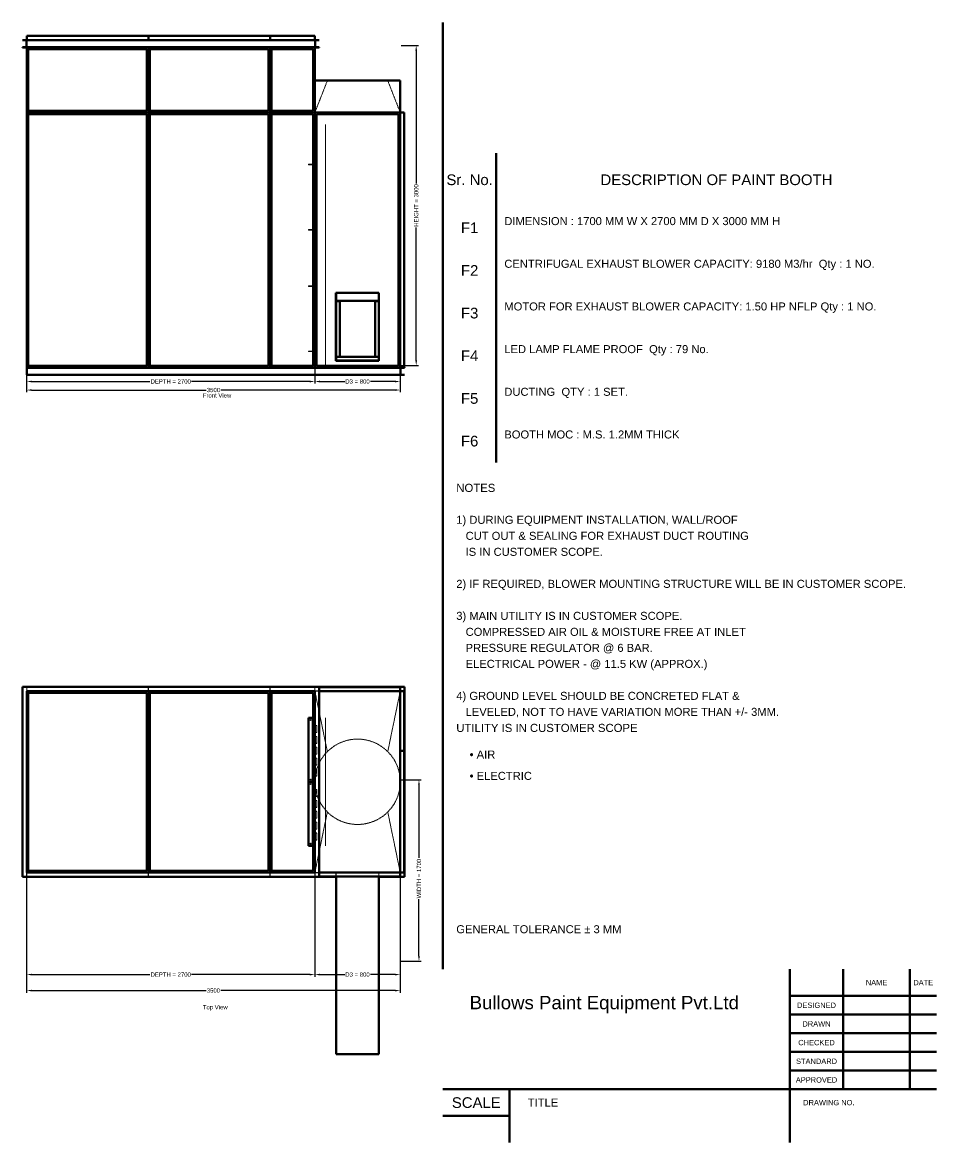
# Model space of a CAD drawing. Header units: millimetres. Extents: x 83 to 15238, y 375 to 10875.
# Drawn here: x 6672 to 15238, y 375 to 10875 of the extents above; entities that cross this region are included whole.
import ezdxf
from ezdxf.enums import TextEntityAlignment as Align

# ---------------------------------------------------------------- set-up
doc = ezdxf.new("R2010")
doc.units = ezdxf.units.MM
doc.linetypes.add('Hidden', pattern=[15, 5, -3, 5, -2])
for name, color, linetype, lineweight in [('Default', 7, 'Continuous', 50), ('Edges', 7, 'Hidden', 15), ('HiddenEdges', 2, 'Hidden', 15), ('HiddenSilhouettes', 2, 'Hidden', 15), ('HiddenWires', 7, 'Hidden', 15), ('Silhouettes', 7, 'Continuous', 50), ('Wires', 7, 'Hidden', 15)]:
    doc.layers.add(name, color=color, linetype=linetype, lineweight=lineweight)
doc.layers.add('Dimension', color=7, linetype='Continuous', lineweight=50, true_color=0x6495ed)
doc.styles.add('Default', font='arial.ttf')
doc.dimstyles.get("Standard").update_dxf_attribs({"dimtxt": 0.18, "dimasz": 0.18, "dimexe": 0.18, "dimexo": 0.0625, "dimgap": 0.09, "dimtad": 0, "dimtih": 1, "dimtoh": 1, "dimdec": 4, "dimzin": 0, "dimdsep": 46, "dimtxsty": 'Standard', "dimcen": 0.09, "dimadec": 0, "dimazin": 0, "dimtfac": 1, "dimtdec": 4, "dimtofl": 0, "dimtmove": 0, "dimatfit": 3, "dimfxl": 1, "dimtolj": 1, "dimtzin": 0, "dimarcsym": 0})

# ---------------------------------------------------------------- blocks, each defined once
blk = doc.blocks.new('Top')
at = {"layer": 'Edges'}
for points in [[(990, 174), (1067, 548)], [(1633, 548), (1750, -19)]]:
    blk.add_lwpolyline(points, dxfattribs=at)
for points in [[(1633, 1114, 0), (1750, 1681, 0)], [(990, 1487, 0), (1067, 1114, 0)]]:
    blk.add_polyline3d(points, dxfattribs=at)
for start, end in [(45, 135), (135, 154.1767), (315, 45), (205.8233, 225), (225, 315)]:
    blk.add_arc((1350, 831), 400, start, end, dxfattribs=at)
at = {"layer": 'HiddenEdges'}
for points in [[(950, 1681), (990, 1487)], [(950, -19), (990, 174)]]:
    blk.add_lwpolyline(points, dxfattribs=at)
for points in [[(-1753, 1684, 0), (953, 1684, 0)], [(-1753, -22, 0), (-1753, 1684, 0)], [(-1750, 1684, 0), (1753, 1684, 0)], [(-1749, 1681, 0), (-1749, 1718, 0)], [(-1749, 1718, 0), (-611, 1718, 0)], [(-1735, 1718, 0), (-1735, 1719, 0)], [(-625, 1718, 0), (-625, 1719, 0)], [(-611, 1681, 0), (-611, 1718, 0)], [(-609, 1681, 0), (-609, 1718, 0)], [(-609, 1718, 0), (529, 1718, 0)], [(-595, 1718, 0), (-595, 1719, 0)], [(515, 1718, 0), (515, 1719, 0)], [(529, 1681, 0), (529, 1718, 0)], [(531, 1681, 0), (531, 1718, 0)], [(531, 1718, 0), (949, 1718, 0)], [(545, 1718, 0), (545, 1719, 0)], [(935, 1718, 0), (935, 1719, 0)], [(949, 1681, 0), (949, 1718, 0)], [(951, 1681, 0), (951, 1718, 0)], [(951, 1718, 0), (1749, 1718, 0)], [(953, -22, 0), (953, 1684, 0)], [(965, 1718, 0), (965, 1719, 0)], [(1150, 1681, 0), (1150, 1682, 0)], [(1550, 1681, 0), (1550, 1682, 0)], [(1735, 1718, 0), (1735, 1719, 0)], [(1749, 1681, 0), (1749, 1718, 0)], [(1753, -22, 0), (1753, 1684, 0)], [(-1749, -18, 0), (-1749, 1680, 0)], [(-1749, 1680, 0), (-611, 1680, 0)], [(-611, -18, 0), (-611, 1680, 0)], [(-609, -18, 0), (-609, 1680, 0)], [(-609, 1680, 0), (529, 1680, 0)], [(529, -18, 0), (529, 1680, 0)], [(531, 1680, 0), (949, 1680, 0)], [(531, -18, 0), (531, 1680, 0)], [(949, -18, 0), (949, 1680, 0)], [(1750, 1644, 0), (1751, 1644, 0)], [(1751, 1122, 0), (1751, 1680, 0)], [(1751, 1680, 0), (1787, 1680, 0)], [(1750, 1158, 0), (1751, 1158, 0)], [(1750, 1084, 0), (1751, 1084, 0)], [(1751, 1122, 0), (1787, 1122, 0)], [(1751, -18, 0), (1751, 1120, 0)], [(1751, 1120, 0), (1787, 1120, 0)], [(1750, 18, 0), (1751, 18, 0)], [(-1753, -22, 0), (953, -22, 0)], [(-1750, -22, 0), (1753, -22, 0)], [(-1749, -18, 0), (-611, -18, 0)], [(-1749, -56, 0), (-1749, -19, 0)], [(-1749, -56, 0), (-611, -56, 0)], [(-1735, -57, 0), (-1735, -56, 0)], [(-625, -57, 0), (-625, -56, 0)], [(-611, -56, 0), (-611, -19, 0)], [(-609, -18, 0), (529, -18, 0)], [(-609, -56, 0), (-609, -19, 0)], [(-609, -56, 0), (529, -56, 0)], [(-595, -57, 0), (-595, -56, 0)], [(515, -57, 0), (515, -56, 0)], [(529, -56, 0), (529, -19, 0)], [(531, -18, 0), (949, -18, 0)], [(531, -56, 0), (531, -19, 0)], [(531, -56, 0), (949, -56, 0)], [(545, -57, 0), (545, -56, 0)], [(935, -57, 0), (935, -56, 0)], [(949, -56, 0), (949, -19, 0)], [(951, -56, 0), (951, -19, 0)], [(951, -56, 0), (1749, -56, 0)], [(965, -57, 0), (965, -56, 0)], [(1150, -1721, 0), (1150, -19, 0)], [(1550, -1721, 0), (1550, -19, 0)], [(1735, -57, 0), (1735, -56, 0)], [(1749, -56, 0), (1749, -19, 0)], [(1751, -18, 0), (1787, -18, 0)]]:
    blk.add_polyline3d(points, dxfattribs=at)
blk.add_arc((1350, 831), 400, 154.1767, 205.8233, dxfattribs=at)
at = {"layer": 'HiddenSilhouettes'}
for points in [[(-1750, 1681, 0), (-1750, 1721, 0)], [(-1750, 1681, 0), (-1750, 1719, 0)], [(-1750, 1719, 0), (-610, 1719, 0)], [(-1750, 1682, 0), (-610, 1682, 0)], [(-610, 1681, 0), (-610, 1719, 0)], [(-610, 1719, 0), (530, 1719, 0)], [(-610, 1682, 0), (530, 1682, 0)], [(530, 1681, 0), (530, 1719, 0)], [(530, 1719, 0), (950, 1719, 0)], [(530, 1682, 0), (950, 1682, 0)], [(895, 1681, 0), (1119, 1681, 0)], [(950, 1681, 0), (950, 1719, 0)], [(950, 1719, 0), (990, 1719, 0)], [(950, 1682, 0), (1750, 1682, 0)], [(950, 1681, 0), (990, 1681, 0)], [(935, 1418, 0), (950, 1418, 0)], [(935, 1417, 0), (950, 1417, 0)], [(935, 1354, 0), (950, 1354, 0)], [(935, 1352, 0), (950, 1352, 0)], [(935, 1316, 0), (950, 1316, 0)], [(935, 1315, 0), (950, 1315, 0)], [(950, 1359, 0), (970, 1359, 0)], [(950, 1358, 0), (969, 1358, 0)], [(950, 1294, 0), (969, 1294, 0)], [(950, 1293, 0), (970, 1293, 0)], [(969, 1294, 0), (969, 1358, 0)], [(970, 1293, 0), (970, 1359, 0)], [(1750, 1075, 0), (1750, 1291, 0)], [(935, 1252, 0), (950, 1252, 0)], [(935, 1250, 0), (950, 1250, 0)], [(935, 1214, 0), (950, 1214, 0)], [(935, 1213, 0), (950, 1213, 0)], [(950, 1257, 0), (970, 1257, 0)], [(950, 1256, 0), (969, 1256, 0)], [(950, 1192, 0), (969, 1192, 0)], [(950, 1191, 0), (970, 1191, 0)], [(950, 1155, 0), (970, 1155, 0)], [(969, 1192, 0), (969, 1256, 0)], [(970, 1191, 0), (970, 1257, 0)], [(970, 1089, 0), (970, 1155, 0)], [(935, 1150, 0), (950, 1150, 0)], [(935, 1148, 0), (950, 1148, 0)], [(935, 1112, 0), (950, 1112, 0)], [(935, 1111, 0), (950, 1111, 0)], [(950, 1154, 0), (969, 1154, 0)], [(950, 1090, 0), (969, 1090, 0)], [(950, 1089, 0), (970, 1089, 0)], [(950, 1053, 0), (970, 1053, 0)], [(950, 1052, 0), (969, 1052, 0)], [(969, 1090, 0), (969, 1154, 0)], [(969, 989, 0), (969, 1052, 0)], [(970, 987, 0), (970, 1053, 0)], [(935, 1048, 0), (950, 1048, 0)], [(935, 1046, 0), (950, 1046, 0)], [(935, 1010, 0), (950, 1010, 0)], [(935, 1009, 0), (950, 1009, 0)], [(935, 946, 0), (950, 946, 0)], [(950, 989, 0), (969, 989, 0)], [(950, 987, 0), (970, 987, 0)], [(950, 951, 0), (970, 951, 0)], [(950, 950, 0), (969, 950, 0)], [(969, 887, 0), (969, 950, 0)], [(970, 885, 0), (970, 951, 0)], [(935, 944, 0), (950, 944, 0)], [(935, 908, 0), (950, 908, 0)], [(935, 907, 0), (950, 907, 0)], [(935, 844, 0), (950, 844, 0)], [(935, 842, 0), (950, 842, 0)], [(950, 887, 0), (969, 887, 0)], [(950, 885, 0), (970, 885, 0)], [(935, 818, 0), (950, 818, 0)], [(935, 817, 0), (950, 817, 0)], [(935, 754, 0), (950, 754, 0)], [(935, 752, 0), (950, 752, 0)], [(950, 759, 0), (970, 759, 0)], [(950, 758, 0), (969, 758, 0)], [(969, 695, 0), (969, 758, 0)], [(970, 693, 0), (970, 759, 0)], [(935, 716, 0), (950, 716, 0)], [(935, 715, 0), (950, 715, 0)], [(935, 652, 0), (950, 652, 0)], [(935, 650, 0), (950, 650, 0)], [(950, 695, 0), (969, 695, 0)], [(950, 693, 0), (970, 693, 0)], [(950, 657, 0), (970, 657, 0)], [(950, 656, 0), (969, 656, 0)], [(969, 593, 0), (969, 656, 0)], [(970, 591, 0), (970, 657, 0)], [(935, 614, 0), (950, 614, 0)], [(935, 613, 0), (950, 613, 0)], [(935, 550, 0), (950, 550, 0)], [(935, 548, 0), (950, 548, 0)], [(950, 593, 0), (969, 593, 0)], [(950, 591, 0), (970, 591, 0)], [(950, 555, 0), (970, 555, 0)], [(950, 554, 0), (969, 554, 0)], [(969, 490, 0), (969, 554, 0)], [(970, 489, 0), (970, 555, 0)], [(935, 512, 0), (950, 512, 0)], [(935, 511, 0), (950, 511, 0)], [(935, 448, 0), (950, 448, 0)], [(935, 446, 0), (950, 446, 0)], [(950, 490, 0), (969, 490, 0)], [(950, 489, 0), (970, 489, 0)], [(950, 453, 0), (970, 453, 0)], [(950, 452, 0), (969, 452, 0)], [(969, 388, 0), (969, 452, 0)], [(970, 387, 0), (970, 453, 0)], [(935, 410, 0), (950, 410, 0)], [(935, 409, 0), (950, 409, 0)], [(935, 345, 0), (950, 345, 0)], [(935, 344, 0), (950, 344, 0)], [(950, 388, 0), (969, 388, 0)], [(950, 387, 0), (970, 387, 0)], [(950, 351, 0), (970, 351, 0)], [(950, 350, 0), (969, 350, 0)], [(969, 286, 0), (969, 350, 0)], [(970, 285, 0), (970, 351, 0)], [(935, 308, 0), (950, 308, 0)], [(935, 307, 0), (950, 307, 0)], [(935, 244, 0), (950, 244, 0)], [(935, 242, 0), (950, 242, 0)], [(950, 286, 0), (969, 286, 0)], [(950, 285, 0), (970, 285, 0)], [(-1750, -18, 0), (-610, -18, 0)], [(-1750, -57, 0), (-1750, -19, 0)], [(-1750, -19, 0), (895, -19, 0)], [(-1750, -59, 0), (-1750, -19, 0)], [(-1750, -57, 0), (-610, -57, 0)], [(-610, -18, 0), (530, -18, 0)], [(-610, -57, 0), (-610, -19, 0)], [(-610, -57, 0), (530, -57, 0)], [(530, -18, 0), (950, -18, 0)], [(530, -57, 0), (530, -19, 0)], [(530, -57, 0), (950, -57, 0)], [(895, -19, 0), (1343, -19, 0)], [(895, -59, 0), (990, -59, 0)], [(950, -18, 0), (1750, -18, 0)], [(950, -57, 0), (950, -19, 0)], [(950, -19, 0), (990, -19, 0)], [(950, -57, 0), (990, -57, 0)], [(1148, -57, 0), (1148, -19, 0)], [(1150, -57, 0), (1150, -19, 0)], [(1150, -21, 0), (1185, -21, 0)], [(1150, -57, 0), (1150, -56, 0)], [(1150, -56, 0), (1550, -56, 0)], [(1150, -59, 0), (1550, -59, 0)], [(1185, -21, 0), (1185, -19, 0)], [(1515, -21, 0), (1515, -19, 0)], [(1515, -21, 0), (1550, -21, 0)], [(1548, -57, 0), (1548, -19, 0)], [(1550, -57, 0), (1550, -19, 0)], [(1550, -57, 0), (1550, -56, 0)]]:
    blk.add_polyline3d(points, dxfattribs=at)
at = {"layer": 'HiddenWires'}
for points in [[(1050, 831, 0), (1050, 1431, 0)], [(1050, 231, 0), (1050, 831, 0)]]:
    blk.add_polyline3d(points, dxfattribs=at)
at = {"layer": 'Silhouettes'}
for points in [[(-1790, -59, 0), (-1790, 1721, 0)], [(-1790, 1721, 0), (990, 1721, 0)], [(-1750, -19, 0), (-1750, 1681, 0)], [(-1750, 1681, 0), (-610, 1681, 0)], [(-1750, 1681, 0), (895, 1681, 0)], [(-610, 1681, 0), (530, 1681, 0)], [(-610, -19, 0), (-610, 1681, 0)], [(530, -19, 0), (530, 1681, 0)], [(530, 1681, 0), (950, 1681, 0)], [(895, 1721, 0), (1790, 1721, 0)], [(950, -19, 0), (950, 1681, 0)], [(990, -59, 0), (990, 1721, 0)], [(990, 1719, 0), (1750, 1719, 0)], [(990, 1681, 0), (1750, 1681, 0)], [(1750, 1681, 0), (1750, 1719, 0)], [(1750, 1121, 0), (1750, 1681, 0)], [(1750, 1681, 0), (1787, 1681, 0)], [(1787, 1121, 0), (1787, 1681, 0)], [(1790, -59, 0), (1790, 1721, 0)], [(-1735, -4, 0), (-1735, 1666, 0)], [(-1735, 1666, 0), (-625, 1666, 0)], [(-625, -4, 0), (-625, 1666, 0)], [(-595, 1666, 0), (515, 1666, 0)], [(-595, -4, 0), (-595, 1666, 0)], [(515, -4, 0), (515, 1666, 0)], [(545, -4, 0), (545, 1666, 0)], [(545, 1666, 0), (935, 1666, 0)], [(935, -4, 0), (935, 1666, 0)], [(890, 831, 0), (890, 1431, 0)], [(890, 1431, 0), (930, 1431, 0)], [(930, 831, 0), (930, 1431, 0)], [(930, 1352, 0), (930, 1418, 0)], [(930, 1418, 0), (935, 1418, 0)], [(931, 1354, 0), (931, 1417, 0)], [(931, 1417, 0), (935, 1417, 0)], [(930, 1352, 0), (935, 1352, 0)], [(930, 1250, 0), (930, 1316, 0)], [(930, 1316, 0), (935, 1316, 0)], [(931, 1354, 0), (935, 1354, 0)], [(931, 1252, 0), (931, 1315, 0)], [(931, 1315, 0), (935, 1315, 0)], [(930, 1250, 0), (935, 1250, 0)], [(930, 1148, 0), (930, 1214, 0)], [(930, 1214, 0), (935, 1214, 0)], [(931, 1252, 0), (935, 1252, 0)], [(931, 1150, 0), (931, 1213, 0)], [(931, 1213, 0), (935, 1213, 0)], [(930, 1148, 0), (935, 1148, 0)], [(930, 1046, 0), (930, 1112, 0)], [(930, 1112, 0), (935, 1112, 0)], [(931, 1150, 0), (935, 1150, 0)], [(931, 1048, 0), (931, 1111, 0)], [(931, 1111, 0), (935, 1111, 0)], [(1750, -19, 0), (1750, 1121, 0)], [(1750, 1121, 0), (1787, 1121, 0)], [(1787, -19, 0), (1787, 1121, 0)], [(930, 1046, 0), (935, 1046, 0)], [(930, 944, 0), (930, 1010, 0)], [(930, 1010, 0), (935, 1010, 0)], [(931, 1048, 0), (935, 1048, 0)], [(931, 946, 0), (931, 1009, 0)], [(931, 1009, 0), (935, 1009, 0)], [(931, 946, 0), (935, 946, 0)], [(930, 944, 0), (935, 944, 0)], [(930, 842, 0), (930, 908, 0)], [(930, 908, 0), (935, 908, 0)], [(930, 842, 0), (935, 842, 0)], [(931, 844, 0), (931, 907, 0)], [(931, 907, 0), (935, 907, 0)], [(931, 844, 0), (935, 844, 0)], [(890, 231, 0), (890, 831, 0)], [(890, 831, 0), (930, 831, 0)], [(930, 807, 0), (930, 831, 0)], [(930, 752, 0), (930, 818, 0)], [(930, 818, 0), (935, 818, 0)], [(930, 231, 0), (930, 753, 0)], [(930, 752, 0), (935, 752, 0)], [(931, 754, 0), (931, 817, 0)], [(931, 817, 0), (935, 817, 0)], [(931, 754, 0), (935, 754, 0)], [(930, 650, 0), (930, 716, 0)], [(930, 716, 0), (935, 716, 0)], [(930, 650, 0), (935, 650, 0)], [(931, 652, 0), (931, 715, 0)], [(931, 715, 0), (935, 715, 0)], [(931, 652, 0), (935, 652, 0)], [(930, 548, 0), (930, 614, 0)], [(930, 614, 0), (935, 614, 0)], [(930, 548, 0), (935, 548, 0)], [(931, 550, 0), (931, 613, 0)], [(931, 613, 0), (935, 613, 0)], [(931, 550, 0), (935, 550, 0)], [(930, 446, 0), (930, 512, 0)], [(930, 512, 0), (935, 512, 0)], [(930, 446, 0), (935, 446, 0)], [(931, 448, 0), (931, 511, 0)], [(931, 511, 0), (935, 511, 0)], [(931, 448, 0), (935, 448, 0)], [(930, 344, 0), (930, 410, 0)], [(930, 410, 0), (935, 410, 0)], [(930, 344, 0), (935, 344, 0)], [(931, 345, 0), (931, 409, 0)], [(931, 409, 0), (935, 409, 0)], [(931, 345, 0), (935, 345, 0)], [(890, 231, 0), (930, 231, 0)], [(930, 242, 0), (930, 308, 0)], [(930, 308, 0), (935, 308, 0)], [(930, 242, 0), (935, 242, 0)], [(931, 244, 0), (931, 307, 0)], [(931, 307, 0), (935, 307, 0)], [(931, 244, 0), (935, 244, 0)], [(-1790, -59, 0), (990, -59, 0)], [(-1750, -19, 0), (-610, -19, 0)], [(-1735, -4, 0), (-625, -4, 0)], [(-610, -19, 0), (530, -19, 0)], [(-595, -4, 0), (515, -4, 0)], [(530, -19, 0), (950, -19, 0)], [(545, -4, 0), (935, -4, 0)], [(990, -19, 0), (1750, -19, 0)], [(990, -57, 0), (1750, -57, 0)], [(990, -59, 0), (1150, -59, 0)], [(1150, -1721, 0), (1150, -57, 0)], [(1550, -1721, 0), (1550, -57, 0)], [(1550, -59, 0), (1790, -59, 0)], [(1750, -57, 0), (1750, -19, 0)], [(1750, -19, 0), (1787, -19, 0)], [(1150, -1721, 0), (1550, -1721, 0)]]:
    blk.add_polyline3d(points, dxfattribs=at)
for points in [[(-1750, 1721, 0)], [(1750, 1682, 0)], [(930, 1398, 0)], [(1750, 1291, 0)]]:
    blk.add_polyline3d(points, close=True, dxfattribs=at)
at = {"layer": 'Wires'}
for centre in [(910, 1411), (910, 851), (910, 811), (910, 251)]:
    blk.add_circle(centre, 5, dxfattribs=at)
blk = doc.blocks.new('Front')
at = {"layer": 'Edges'}
blk.add_lwpolyline([(950, 871), (1067, 1170)], dxfattribs=at)
blk.add_polyline3d([(1633, 1170, 0), (1750, 871, 0)], dxfattribs=at)
at = {"layer": 'HiddenEdges'}
blk.add_lwpolyline([(950, 870), (950, 871)], dxfattribs=at)
for points in [[(-1749, 1551, 0), (-1749, 1588, 0)], [(-1749, 1588, 0), (-611, 1588, 0)], [(-1735, 1588, 0), (-1735, 1589, 0)], [(-625, 1588, 0), (-625, 1589, 0)], [(-611, 1551, 0), (-611, 1588, 0)], [(-609, 1588, 0), (529, 1588, 0)], [(-609, 1551, 0), (-609, 1588, 0)], [(-595, 1588, 0), (-595, 1589, 0)], [(515, 1588, 0), (515, 1589, 0)], [(529, 1551, 0), (529, 1588, 0)], [(531, 1551, 0), (531, 1588, 0)], [(531, 1588, 0), (949, 1588, 0)], [(545, 1588, 0), (545, 1589, 0)], [(935, 1588, 0), (935, 1589, 0)], [(949, 1551, 0), (949, 1588, 0)], [(-1750, 1481, 0), (-1750, 1551, 0)], [(-1749, 1480, 0), (-611, 1480, 0)], [(-1749, 872, 0), (-1749, 1480, 0)], [(-611, 872, 0), (-611, 1480, 0)], [(-609, 872, 0), (-609, 1480, 0)], [(-609, 1480, 0), (529, 1480, 0)], [(529, 872, 0), (529, 1480, 0)], [(531, 1480, 0), (949, 1480, 0)], [(531, 872, 0), (531, 1480, 0)], [(949, 872, 0), (949, 1480, 0)], [(950, 1481, 0), (950, 1551, 0)], [(-1749, 872, 0), (-611, 872, 0)], [(-1749, -1518, 0), (-1749, 870, 0)], [(-1749, 870, 0), (-611, 870, 0)], [(-611, -1518, 0), (-611, 870, 0)], [(-609, 872, 0), (529, 872, 0)], [(-609, -1518, 0), (-609, 870, 0)], [(-609, 870, 0), (529, 870, 0)], [(529, -1518, 0), (529, 870, 0)], [(531, 872, 0), (949, 872, 0)], [(531, -1518, 0), (531, 870, 0)], [(531, 870, 0), (949, 870, 0)], [(949, -1518, 0), (949, 870, 0)], [(951, -1518, 0), (951, 870, 0)], [(951, 870, 0), (1749, 870, 0)], [(1749, -1518, 0), (1749, 870, 0)], [(1750, 871, 0), (1750, 870, 0)], [(1751, -1518, 0), (1751, 870, 0)], [(1751, 870, 0), (1787, 870, 0)], [(930, -380, 0), (930, 760, 0)], [(969, -380, 0), (969, 760, 0)], [(970, -380, 0), (970, 760, 0)], [(1750, 834, 0), (1751, 834, 0)], [(930, -1520, 0), (930, -380, 0)], [(970, -1520, 0), (970, -380, 0)], [(-1750, -1589, 0), (-1750, -1519, 0)], [(-1749, -1518, 0), (-611, -1518, 0)], [(-609, -1518, 0), (529, -1518, 0)], [(531, -1518, 0), (949, -1518, 0)], [(951, -1518, 0), (1749, -1518, 0)], [(1750, -1482, 0), (1751, -1482, 0)], [(1750, -1589, 0), (1750, -1519, 0)], [(1751, -1518, 0), (1787, -1518, 0)]]:
    blk.add_polyline3d(points, dxfattribs=at)
at = {"layer": 'HiddenSilhouettes'}
for points in [[(950, 870), (950, 871)], [(1750, 871), (1750, 870)]]:
    blk.add_lwpolyline(points, dxfattribs=at)
for points in [[(-1753, 1548, 0)], [(953, 1548, 0)], [(1753, -1522, 0)]]:
    blk.add_polyline3d(points, close=True, dxfattribs=at)
for points in [[(-1750, 1481, 0), (-1750, 1481, 0)], [(-1750, 870, 0), (-1750, 1480, 0)], [(-1750, 1480, 0), (-610, 1480, 0)], [(-610, 1481, 0), (-610, 1481, 0)], [(-610, 1480, 0), (530, 1480, 0)], [(530, 1481, 0), (530, 1481, 0)], [(530, 1480, 0), (950, 1480, 0)], [(950, 1481, 0), (950, 1481, 0)], [(-610, 870, 0), (-610, 1192, 0)], [(530, 871, 0), (530, 1192, 0)], [(-1750, 870, 0), (-610, 870, 0)], [(-610, 870, 0), (530, 870, 0)], [(530, 870, 0), (950, 870, 0)], [(950, 870, 0), (950, 871, 0)], [(950, 870, 0), (1750, 870, 0)], [(930, 760, 0), (950, 760, 0)], [(931, -380, 0), (931, 760, 0)], [(950, 760, 0), (970, 760, 0)], [(890, 382, 0), (890, 387, 0)], [(890, 387, 0), (930, 387, 0)], [(890, 382, 0), (930, 382, 0)], [(930, 382, 0), (930, 387, 0)], [(-1750, -1520, 0), (-1750, 0, 0)], [(-610, -1520, 0), (-610, 0, 0)], [(890, -230, 0), (890, -225, 0)], [(890, -225, 0), (930, -225, 0)], [(890, -230, 0), (930, -230, 0)], [(905, -230, 0), (905, -225, 0)], [(915, -230, 0), (915, -225, 0)], [(930, -230, 0), (930, -225, 0)], [(930, -380, 0), (950, -380, 0)], [(931, -1520, 0), (931, -380, 0)], [(950, -380, 0), (970, -380, 0)], [(969, -1520, 0), (969, -380, 0)], [(890, -758, 0), (890, -753, 0)], [(890, -753, 0), (930, -753, 0)], [(890, -758, 0), (930, -758, 0)], [(930, -758, 0), (930, -753, 0)], [(1150, -895, 0), (1150, -820, 0)], [(1548, -895, 0), (1548, -820, 0)], [(1548, -896, 0), (1550, -896, 0)], [(890, -1370, 0), (890, -1365, 0)], [(890, -1365, 0), (930, -1365, 0)], [(890, -1370, 0), (930, -1370, 0)], [(905, -1370, 0), (905, -1365, 0)], [(915, -1370, 0), (915, -1365, 0)], [(930, -1370, 0), (930, -1365, 0)], [(950, -1520, 0), (950, -1390, 0)], [(1150, -1453, 0), (1150, -1420, 0)], [(1548, -1453, 0), (1548, -1420, 0)], [(-1750, -1520, 0), (-610, -1520, 0)], [(-610, -1520, 0), (530, -1520, 0)], [(530, -1520, 0), (530, -1519, 0)], [(530, -1520, 0), (950, -1520, 0)], [(950, -1520, 0), (1750, -1520, 0)], [(1750, -1520, 0), (1750, -1519, 0)]]:
    blk.add_polyline3d(points, dxfattribs=at)
at = {"layer": 'HiddenWires'}
for points in [[(1050, -380, 0), (1050, 760, 0)], [(1050, -1520, 0), (1050, -380, 0)]]:
    blk.add_polyline3d(points, dxfattribs=at)
at = {"layer": 'Silhouettes'}
for points in [[(950, 871), (950, 1170)], [(1750, 1170), (1750, 871)]]:
    blk.add_lwpolyline(points, dxfattribs=at)
for points in [[(-1750, 1589, 0), (-610, 1589, 0)], [(-1750, 1551, 0), (-1750, 1589, 0)], [(-610, 1551, 0), (-610, 1589, 0)], [(-610, 1589, 0), (530, 1589, 0)], [(530, 1589, 0), (950, 1589, 0)], [(530, 1551, 0), (530, 1589, 0)], [(950, 1551, 0), (950, 1589, 0)], [(-1790, 1551, 0), (990, 1551, 0)], [(-1790, 1548, 0), (-1790, 1551, 0)], [(-1790, 1548, 0), (990, 1548, 0)], [(-1790, 1484, 0), (990, 1484, 0)], [(-1790, 1481, 0), (-1790, 1484, 0)], [(-1790, 1481, 0), (990, 1481, 0)], [(-1753, 1484, 0), (-1753, 1548, 0)], [(-1750, 871, 0), (-1750, 1481, 0)], [(-610, 871, 0), (-610, 1481, 0)], [(530, 871, 0), (530, 1481, 0)], [(950, 871, 0), (950, 1481, 0)], [(953, 1484, 0), (953, 1548, 0)], [(990, 1548, 0), (990, 1551, 0)], [(990, 1481, 0), (990, 1484, 0)], [(-1735, 1466, 0), (-625, 1466, 0)], [(-1735, 886, 0), (-1735, 1466, 0)], [(-625, 886, 0), (-625, 1466, 0)], [(-595, 886, 0), (-595, 1466, 0)], [(-595, 1466, 0), (515, 1466, 0)], [(515, 886, 0), (515, 1466, 0)], [(545, 886, 0), (545, 1466, 0)], [(545, 1466, 0), (935, 1466, 0)], [(935, 886, 0), (935, 1466, 0)], [(950, 1170, 0), (1067, 1170, 0)], [(1067, 1170, 0), (1633, 1170, 0)], [(1633, 1170, 0), (1750, 1170, 0)], [(950, 871, 0), (950, 993, 0)], [(-1750, 871, 0), (-610, 871, 0)], [(-1750, -1519, 0), (-1750, 871, 0)], [(-1750, 871, 0), (-1750, 871, 0)], [(-1735, 886, 0), (-625, 886, 0)], [(-1735, -1504, 0), (-1735, 856, 0)], [(-1735, 856, 0), (-625, 856, 0)], [(-625, -1504, 0), (-625, 856, 0)], [(-610, -1519, 0), (-610, 871, 0)], [(-610, 871, 0), (530, 871, 0)], [(-610, 871, 0), (-610, 871, 0)], [(-595, 886, 0), (515, 886, 0)], [(-595, -1504, 0), (-595, 856, 0)], [(-595, 856, 0), (515, 856, 0)], [(515, -1504, 0), (515, 856, 0)], [(530, -1519, 0), (530, 871, 0)], [(530, 871, 0), (950, 871, 0)], [(530, 870, 0), (530, 871, 0)], [(545, 886, 0), (935, 886, 0)], [(545, -1504, 0), (545, 856, 0)], [(545, 856, 0), (935, 856, 0)], [(935, -1504, 0), (935, 856, 0)], [(950, 871, 0), (1750, 871, 0)], [(950, -1519, 0), (950, 871, 0)], [(965, 856, 0), (1735, 856, 0)], [(965, -1504, 0), (965, 856, 0)], [(1735, -1504, 0), (1735, 856, 0)], [(1750, -1519, 0), (1750, 871, 0)], [(1750, 871, 0), (1787, 871, 0)], [(1787, -1519, 0), (1787, 871, 0)], [(530, -1519, 0), (530, -795, 0)], [(1148, -1455, 0), (1148, -819, 0)], [(1148, -819, 0), (1150, -819, 0)], [(1150, -819, 0), (1550, -819, 0)], [(1150, -820, 0), (1150, -819, 0)], [(1150, -895, 0), (1150, -820, 0)], [(1150, -820, 0), (1550, -820, 0)], [(1548, -820, 0), (1548, -819, 0)], [(1550, -1455, 0), (1550, -819, 0)], [(1550, -895, 0), (1550, -820, 0)], [(1150, -895, 0), (1550, -895, 0)], [(1150, -1420, 0), (1150, -895, 0)], [(1150, -896, 0), (1185, -896, 0)], [(1185, -1420, 0), (1185, -896, 0)], [(1515, -1420, 0), (1515, -896, 0)], [(1515, -896, 0), (1548, -896, 0)], [(1548, -1420, 0), (1548, -895, 0)], [(1750, -1519, 0), (1750, -1192, 0)], [(1148, -1455, 0), (1150, -1455, 0)], [(1150, -1453, 0), (1150, -1420, 0)], [(1150, -1420, 0), (1550, -1420, 0)], [(1150, -1453, 0), (1550, -1453, 0)], [(1150, -1455, 0), (1150, -1453, 0)], [(1150, -1455, 0), (1550, -1455, 0)], [(1548, -1455, 0), (1548, -1453, 0)], [(1550, -1453, 0), (1550, -1420, 0)], [(-1750, -1522, 0), (-1750, -1519, 0)], [(-1750, -1519, 0), (1790, -1519, 0)], [(-1750, -1586, 0), (-1750, -1522, 0)], [(-1750, -1522, 0), (1790, -1522, 0)], [(-1735, -1504, 0), (-625, -1504, 0)], [(-595, -1504, 0), (515, -1504, 0)], [(545, -1504, 0), (935, -1504, 0)], [(965, -1504, 0), (1735, -1504, 0)], [(1753, -1586, 0), (1753, -1522, 0)], [(1790, -1522, 0), (1790, -1519, 0)], [(-1750, -1589, 0), (-1750, -1586, 0)], [(-1750, -1586, 0), (1790, -1586, 0)], [(-1750, -1589, 0), (1790, -1589, 0)], [(1790, -1589, 0), (1790, -1586, 0)]]:
    blk.add_polyline3d(points, dxfattribs=at)
for points in [[(-610, 1480, 0)], [(950, 1480, 0)], [(-610, 870, 0)], [(530, 870, 0)], [(1750, 870, 0)]]:
    blk.add_polyline3d(points, close=True, dxfattribs=at)
blk = doc.blocks.new('*D5')
at = {"layer": 'Defpoints', "color": 0}
for p in [(6712, 2926), (10212, 2926), (10212, 1800)]:
    blk.add_point(p, dxfattribs=at)
at = {"layer": 'Dimension', "color": 0, "lineweight": -2}
for p, q in [((6712, 2916), (6712, 1780)), ((10212, 2916), (10212, 1780)), ((6760, 1800), (8393, 1800)), ((10164, 1800), (8532, 1800))]:
    blk.add_line(p, q, dxfattribs=at)
at = {"layer": 'Dimension', "color": 0}
for points in [[(6760, 1808), (6760, 1792), (6712, 1800)], [(10164, 1792), (10164, 1808), (10212, 1800)]]:
    blk.add_solid(points, dxfattribs=at)
at = {"layer": 'Dimension', "color": 0, "insert": (8462, 1800), "char_height": 40, "attachment_point": 5, "style": 'Default'}
blk.add_mtext('\\A1;3500', dxfattribs=at)
blk = doc.blocks.new('*D6')
at = {"layer": 'Defpoints', "color": 0}
for p in [(6712, 2926), (9412, 2926), (9412, 1950)]:
    blk.add_point(p, dxfattribs=at)
at = {"layer": 'Dimension', "color": 0, "lineweight": -2}
for p, q in [((6712, 2916), (6712, 1930)), ((9412, 2916), (9412, 1930)), ((6760, 1950), (7867, 1950)), ((9364, 1950), (8258, 1950))]:
    blk.add_line(p, q, dxfattribs=at)
at = {"layer": 'Dimension', "color": 0}
for points in [[(6760, 1958), (6760, 1942), (6712, 1950)], [(9364, 1942), (9364, 1958), (9412, 1950)]]:
    blk.add_solid(points, dxfattribs=at)
at = {"layer": 'Dimension', "color": 0, "insert": (8062, 1950), "char_height": 40, "attachment_point": 5, "style": 'Default'}
blk.add_mtext('\\A1;DEPTH = 2700', dxfattribs=at)
blk = doc.blocks.new('*D7')
at = {"layer": 'Defpoints', "color": 0}
for p in [(9412, 2926), (10212, 2926), (10212, 1950)]:
    blk.add_point(p, dxfattribs=at)
at = {"layer": 'Dimension', "color": 0, "lineweight": -2}
for p, q in [((9412, 2916), (9412, 1930)), ((10212, 2916), (10212, 1930)), ((9460, 1950), (9692, 1950)), ((10164, 1950), (9933, 1950))]:
    blk.add_line(p, q, dxfattribs=at)
at = {"layer": 'Dimension', "color": 0}
for points in [[(9460, 1958), (9460, 1942), (9412, 1950)], [(10164, 1942), (10164, 1958), (10212, 1950)]]:
    blk.add_solid(points, dxfattribs=at)
at = {"layer": 'Dimension', "color": 0, "insert": (9812, 1950), "char_height": 40, "attachment_point": 5, "style": 'Default'}
blk.add_mtext('\\A1;D3 = 800', dxfattribs=at)
blk = doc.blocks.new('*D8')
at = {"layer": 'Defpoints', "color": 0}
for p in [(10212, 3776), (10388, 3776), (10212, 2076)]:
    blk.add_point(p, dxfattribs=at)
at = {"layer": 'Dimension', "color": 0, "lineweight": -2}
for p, q in [((10222, 3776), (10408, 3776)), ((10388, 3728), (10388, 3044)), ((10388, 2124), (10388, 2656)), ((10222, 2076), (10408, 2076))]:
    blk.add_line(p, q, dxfattribs=at)
at = {"layer": 'Dimension', "color": 0}
for points in [[(10396, 3728), (10380, 3728), (10388, 3776)], [(10380, 2124), (10396, 2124), (10388, 2076)]]:
    blk.add_solid(points, dxfattribs=at)
at = {"layer": 'Dimension', "color": 0, "insert": (10388, 2850), "char_height": 40, "attachment_point": 5, "rotation": 90, "style": 'Default'}
blk.add_mtext('\\A1;WIDTH = 1700', dxfattribs=at)
blk = doc.blocks.new('*D9')
at = {"layer": 'Defpoints', "color": 0}
for p in [(6712, 7659), (9412, 7659), (9412, 7509)]:
    blk.add_point(p, dxfattribs=at)
at = {"layer": 'Dimension', "color": 0, "lineweight": -2}
for p, q in [((6712, 7649), (6712, 7489)), ((9412, 7649), (9412, 7489)), ((6760, 7509), (7867, 7509)), ((9364, 7509), (8258, 7509))]:
    blk.add_line(p, q, dxfattribs=at)
at = {"layer": 'Dimension', "color": 0}
for points in [[(6760, 7517), (6760, 7501), (6712, 7509)], [(9364, 7501), (9364, 7517), (9412, 7509)]]:
    blk.add_solid(points, dxfattribs=at)
at = {"layer": 'Dimension', "color": 0, "insert": (8062, 7509), "char_height": 40, "attachment_point": 5, "style": 'Default'}
blk.add_mtext('\\A1;DEPTH = 2700', dxfattribs=at)
blk = doc.blocks.new('*D10')
at = {"layer": 'Defpoints', "color": 0}
for p in [(9412, 7659), (10212, 7659), (10212, 7509)]:
    blk.add_point(p, dxfattribs=at)
at = {"layer": 'Dimension', "color": 0, "lineweight": -2}
for p, q in [((9412, 7649), (9412, 7489)), ((10212, 7649), (10212, 7489)), ((9460, 7509), (9692, 7509)), ((10164, 7509), (9933, 7509))]:
    blk.add_line(p, q, dxfattribs=at)
at = {"layer": 'Dimension', "color": 0}
for points in [[(9460, 7517), (9460, 7501), (9412, 7509)], [(10164, 7501), (10164, 7517), (10212, 7509)]]:
    blk.add_solid(points, dxfattribs=at)
at = {"layer": 'Dimension', "color": 0, "insert": (9812, 7509), "char_height": 40, "attachment_point": 5, "style": 'Default'}
blk.add_mtext('\\A1;D3 = 800', dxfattribs=at)
blk = doc.blocks.new('*D11')
at = {"layer": 'Defpoints', "color": 0}
for p in [(6712, 7659), (10212, 7659), (10212, 7429)]:
    blk.add_point(p, dxfattribs=at)
at = {"layer": 'Dimension', "color": 0, "lineweight": -2}
for p, q in [((6712, 7649), (6712, 7409)), ((10212, 7649), (10212, 7409)), ((6760, 7429), (8393, 7429)), ((10164, 7429), (8532, 7429))]:
    blk.add_line(p, q, dxfattribs=at)
at = {"layer": 'Dimension', "color": 0}
for points in [[(6760, 7437), (6760, 7421), (6712, 7429)], [(10164, 7421), (10164, 7437), (10212, 7429)]]:
    blk.add_solid(points, dxfattribs=at)
at = {"layer": 'Dimension', "color": 0, "insert": (8462, 7429), "char_height": 40, "attachment_point": 5, "style": 'Default'}
blk.add_mtext('\\A1;3500', dxfattribs=at)
blk = doc.blocks.new('*D12')
at = {"layer": 'Defpoints', "color": 0}
for p in [(10212, 10659), (10362, 10659), (10212, 7659)]:
    blk.add_point(p, dxfattribs=at)
at = {"layer": 'Dimension', "color": 0, "lineweight": -2}
for p, q in [((10222, 10659), (10382, 10659)), ((10362, 10611), (10362, 9365)), ((10362, 7707), (10362, 8953)), ((10222, 7659), (10382, 7659))]:
    blk.add_line(p, q, dxfattribs=at)
at = {"layer": 'Dimension', "color": 0}
for points in [[(10370, 10611), (10354, 10611), (10362, 10659)], [(10354, 7707), (10370, 7707), (10362, 7659)]]:
    blk.add_solid(points, dxfattribs=at)
at = {"layer": 'Dimension', "color": 0, "insert": (10362, 9159), "char_height": 40, "attachment_point": 5, "rotation": 90, "style": 'Default'}
blk.add_mtext('\\A1;HEIGHT = 3000', dxfattribs=at)

msp = doc.modelspace()

# ---------------------------------------------------------------- linework, layer by layer
at = {"layer": 'Default'}
for p, q in [((10612.5, 10875), (10612.5, 2000)), ((11112.5, 9650), (11112.5, 9150)), ((11112.5, 9650), (11112.5, 6750)), ((13862.5, 2000), (13862.5, 375)), ((14362.5, 875), (14362.5, 2000)), ((14987.5, 875), (14987.5, 2000)), ((13862.5, 1750), (15237.5, 1750)), ((13862.5, 1575), (15237.5, 1575)), ((13862.5, 1400), (15237.5, 1400)), ((13862.5, 1225), (15237.5, 1225)), ((13862.5, 1050), (15237.5, 1050)), ((10612.5, 875), (15237.5, 875)), ((11237.5, 875), (11237.5, 375)), ((10612.5, 625), (11237.5, 625))]:
    msp.add_line(p, q, dxfattribs=at)

# ---------------------------------------------------------------- block references
for name, p in [('Front', (8462.5, 9159)), ('Top', (8462.5, 2926))]:
    msp.add_blockref(name, p, dxfattribs=at)

# ---------------------------------------------------------------- texts
at = {"layer": 'Default', "style": 'Default'}
for s, height, p in [('Sr. No.', 100, (10862.5, 9400)), ('DESCRIPTION OF PAINT BOOTH', 100, (13175, 9400)), ('F1', 100, (10862.5, 8950)), ('F2', 100, (10862.5, 8550)), ('F3', 100, (10862.5, 8150)), ('F4', 100, (10862.5, 7750)), ('F5', 100, (10862.5, 7350)), ('F6', 100, (10862.5, 6950)), ('NAME', 50, (14675, 1875)), ('DATE', 50, (15112.5, 1875)), ('DESIGNED', 50, (14112.5, 1662.5)), ('DRAWN', 50, (14112.5, 1487.5)), ('CHECKED', 50, (14112.5, 1312.5)), ('STANDARD', 50, (14112.5, 1137.5)), ('APPROVED', 50, (14112.5, 962.5)), ('SCALE', 100, (10925, 750)), ('TITLE', 75, (11550, 750))]:
    msp.add_text(s, height=height, dxfattribs=at).set_placement(p, align=Align.MIDDLE_CENTER)
for s, height, p in [('DIMENSION : 1700 MM W X 2700 MM D X 3000 MM H', 75, (11187.5, 9050)), ('CENTRIFUGAL EXHAUST BLOWER CAPACITY: 9180 M3/hr  Qty : 1 NO.', 75, (11187.5, 8650)), ('MOTOR FOR EXHAUST BLOWER CAPACITY: 1.50 HP NFLP Qty : 1 NO.', 75, (11187.5, 8250)), ('LED LAMP FLAME PROOF  Qty : 79 No.', 75, (11187.5, 7850)), ('DUCTING  QTY : 1 SET.', 75, (11187.5, 7450)), ('BOOTH MOC : M.S. 1.2MM THICK', 75, (11187.5, 7050)), ('NOTES', 76, (10737.5, 6550)), ('1) DURING EQUIPMENT INSTALLATION, WALL/ROOF', 75, (10737.5, 6250)), ('   CUT OUT & SEALING FOR EXHAUST DUCT ROUTING', 75, (10737.5, 6100)), ('   IS IN CUSTOMER SCOPE.', 75, (10737.5, 5950)), ('2) IF REQUIRED, BLOWER MOUNTING STRUCTURE WILL BE IN CUSTOMER SCOPE.', 75, (10737.5, 5650)), ('3) MAIN UTILITY IS IN CUSTOMER SCOPE.', 75, (10737.5, 5350)), ('   COMPRESSED AIR OIL & MOISTURE FREE AT INLET', 75, (10737.5, 5200)), ('   PRESSURE REGULATOR @ 6 BAR.', 75, (10737.5, 5050)), ('   ELECTRICAL POWER - @ 11.5 KW (APPROX.)', 75, (10737.5, 4900)), ('4) GROUND LEVEL SHOULD BE CONCRETED FLAT &', 75, (10737.5, 4600)), ('   LEVELED, NOT TO HAVE VARIATION MORE THAN +/- 3MM.', 75, (10737.5, 4450)), ('UTILITY IS IN CUSTOMER SCOPE', 76, (10737.5, 4300)), ('• AIR', 75, (10862.5, 4050)), ('• ELECTRIC', 75, (10862.5, 3850)), ('Bullows Paint Equipment Pvt.Ltd', 125, (10862.5, 1750))]:
    msp.add_text(s, height=height, dxfattribs=at).set_placement(p, align=Align.TOP_LEFT)
for s, height, p in [('GENERAL TOLERANCE ± 3 MM', 75, (10737.5, 2375)), ('DRAWING NO.', 50, (13987.5, 750))]:
    msp.add_text(s, height=height, dxfattribs=at).set_placement(p, align=Align.MIDDLE_LEFT)
at = {"layer": 'Dimension', "style": 'Default'}
for s, p in [('Front View', (8362.5, 7359)), ('Top View', (8362.5, 1624))]:
    msp.add_text(s, height=40, dxfattribs=at).set_placement(p)

# ---------------------------------------------------------------- dimensions: what is measured, and where the dimension line sits
at = {"layer": 'Dimension'}
for base, p1, p2, text, picture, middle in [((10362.5, 10659), (10212.5, 7659), (10212.5, 10659), 'HEIGHT = <>', '*D12', (10362.5, 9159)), ((10387.5, 3776), (10212.5, 2076), (10212.5, 3776), 'WIDTH = <>', '*D8', (10387.5, 2850))]:
    dim = msp.add_linear_dim(base=base, p1=p1, p2=p2, angle=90, text=text, dimstyle='Standard', override={"dimscale": 1, "dimtxt": 40, "dimasz": 48, "dimexe": 20, "dimexo": 10, "dimgap": 10, "dimtad": 0, "dimjust": 0, "dimtih": 0, "dimtoh": 0, "dimdec": 3, "dimlfac": 1, "dimzin": 8, "dimlunit": 2, "dimpost": '', "dimtxsty": 'Default', "dimsah": 0, "dimse1": 0, "dimse2": 0, "dimclrt": 0, "dimtol": 0, "dimlim": 0, "dimtp": 0, "dimtm": 0, "dimtfac": 1, "dimtdec": 3, "dimtix": 0, "dimtzin": 8}, dxfattribs=at)
    dim.commit()
    dim.dimension.update_dxf_attribs({"geometry": picture, "text_midpoint": middle, "dimtype": 160})
for base, p1, p2, text, picture, middle in [((9412.5, 7509), (6712.5, 7659), (9412.5, 7659), 'DEPTH = <>', '*D9', (8062.5, 7509)), ((10212.5, 7509), (9412.5, 7659), (10212.5, 7659), 'D3 = <>', '*D10', (9812.5, 7509)), ((9412.5, 1950), (6712.5, 2926), (9412.5, 2926), 'DEPTH = <>', '*D6', (8062.5, 1950)), ((10212.5, 1950), (9412.5, 2926), (10212.5, 2926), 'D3 = <>', '*D7', (9812.5, 1950))]:
    dim = msp.add_linear_dim(base=base, p1=p1, p2=p2, text=text, dimstyle='Standard', override={"dimscale": 1, "dimtxt": 40, "dimasz": 48, "dimexe": 20, "dimexo": 10, "dimgap": 10, "dimtad": 0, "dimjust": 0, "dimtih": 0, "dimtoh": 0, "dimdec": 3, "dimlfac": 1, "dimzin": 8, "dimlunit": 2, "dimpost": '', "dimtxsty": 'Default', "dimsah": 0, "dimse1": 0, "dimse2": 0, "dimclrt": 0, "dimtol": 0, "dimlim": 0, "dimtp": 0, "dimtm": 0, "dimtfac": 1, "dimtdec": 3, "dimtix": 0, "dimtzin": 8}, dxfattribs=at)
    dim.commit()
    dim.dimension.update_dxf_attribs({"geometry": picture, "text_midpoint": middle, "dimtype": 160})
for base, p1, p2, picture, middle in [((10212.5, 7429), (6712.5, 7659), (10212.5, 7659), '*D11', (8462.5, 7429)), ((10212.5, 1800), (6712.5, 2926), (10212.5, 2926), '*D5', (8462.5, 1800))]:
    dim = msp.add_linear_dim(base=base, p1=p1, p2=p2, dimstyle='Standard', override={"dimscale": 1, "dimtxt": 40, "dimasz": 48, "dimexe": 20, "dimexo": 10, "dimgap": 10, "dimtad": 0, "dimjust": 0, "dimtih": 0, "dimtoh": 0, "dimdec": 3, "dimlfac": 1, "dimzin": 8, "dimlunit": 2, "dimpost": '', "dimtxsty": 'Default', "dimsah": 0, "dimse1": 0, "dimse2": 0, "dimclrt": 0, "dimtol": 0, "dimlim": 0, "dimtp": 0, "dimtm": 0, "dimtfac": 1, "dimtdec": 3, "dimtix": 0, "dimtzin": 8}, dxfattribs=at)
    dim.commit()
    dim.dimension.update_dxf_attribs({"geometry": picture, "text_midpoint": middle, "dimtype": 160})

doc.saveas('drawing.dxf')
